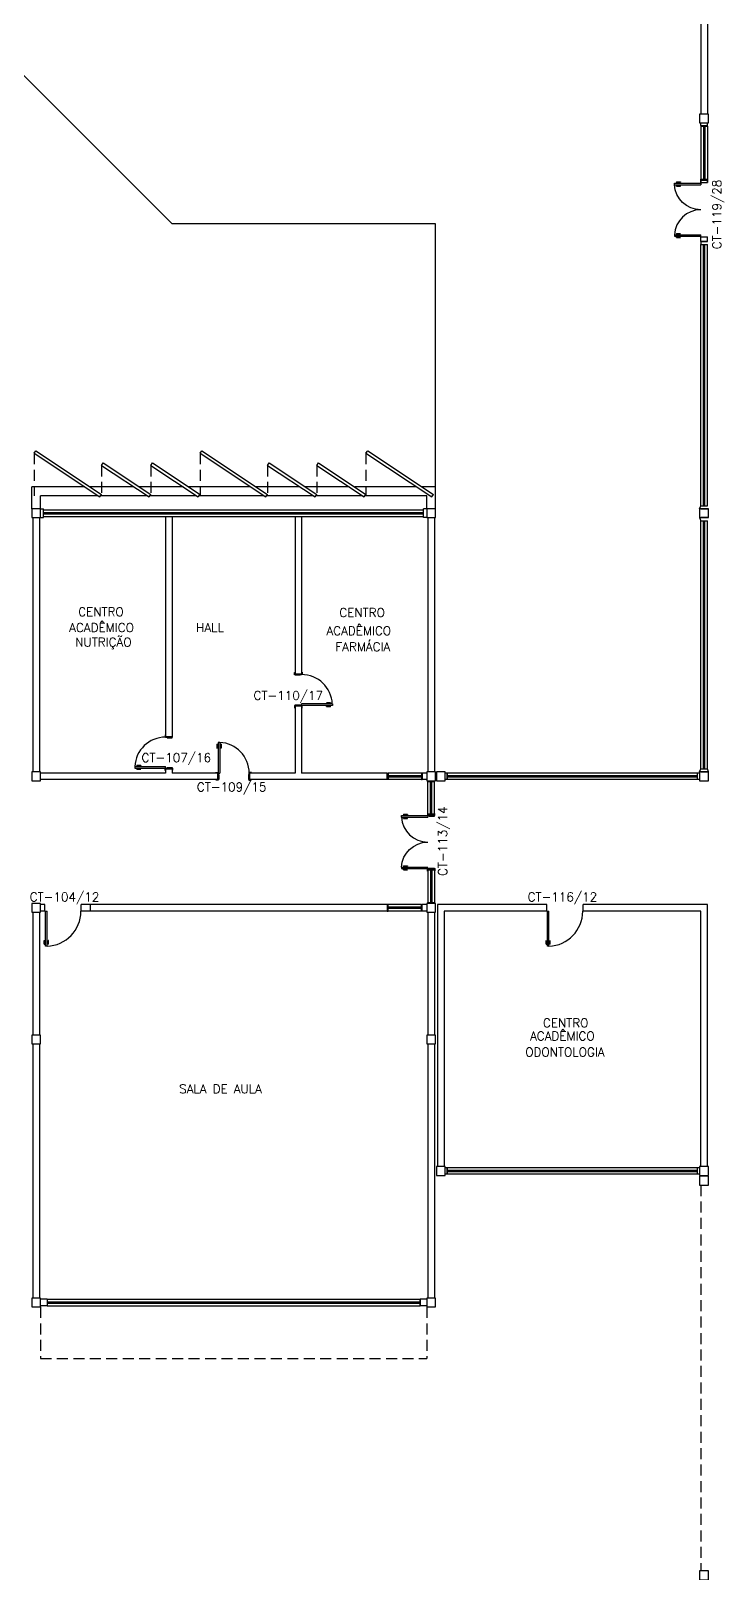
# Model space of a CAD drawing. Header units: millimetres. Extents: x 2069 to 2250, y 1124 to 1284.
# Drawn here: x 2178.63 to 2194.43, y 1218.35 to 1253.52 of the extents above; entities that cross this region are included whole.
import ezdxf

# ---------------------------------------------------------------- set-up
doc = ezdxf.new("R2010")
doc.units = ezdxf.units.MM
doc.linetypes.add('HIDDEN', pattern=[0.375, 0.25, -0.125])
for name, color, linetype in [('ALV', 2, 'Continuous'), ('DIV', 2, 'Continuous'), ('ENDEREÇO', 2, 'Continuous'), ('JANELA', 1, 'Continuous'), ('MACANETA', 1, 'Continuous'), ('MARCO', 2, 'Continuous'), ('PAVIMENTO', 1, 'Continuous'), ('PILARES', 3, 'Continuous'), ('PORTA', 2, 'Continuous'), ('PROJ', 1, 'HIDDEN'), ('TEXTO', 2, 'Continuous')]:
    doc.layers.add(name, color=color, linetype=linetype)
doc.styles.add('UNB-100', font='simplex.shx', dxfattribs={"height": 0.2})

# ---------------------------------------------------------------- blocks, each defined once
blk = doc.blocks.new('PL')
for p, q in [((0.25, 0.25), (0.25, 0.45)), ((0.25, 0.45), (0.45, 0.45)), ((0.45, 0.45), (0.45, 0.25)), ((0.45, 0.25), (0.25, 0.25))]:
    blk.add_line(p, q)
blk = doc.blocks.new('BRISEB')
at = {"layer": 'ALV'}
for p, q in [((-0.047, 1.266), (-0.009, 1.324)), ((-0.047, 1.266), (1.452, 0.271)), ((-0.009, 1.324), (1.491, 0.329)), ((3.735, 1.266), (3.774, 1.324)), ((3.735, 1.266), (5.235, 0.271)), ((3.774, 1.324), (5.273, 0.329)), ((7.517, 1.266), (7.556, 1.324)), ((7.517, 1.266), (9.017, 0.271)), ((7.556, 1.324), (9.055, 0.329)), ((1.491, 0.99), (1.53, 1.048)), ((1.491, 0.99), (2.574, 0.271)), ((1.53, 1.048), (2.613, 0.329)), ((2.613, 0.99), (2.652, 1.048)), ((2.613, 0.99), (3.696, 0.271)), ((2.652, 1.048), (3.735, 0.329)), ((5.273, 0.99), (5.312, 1.048)), ((5.273, 0.99), (6.357, 0.271)), ((5.312, 1.048), (6.395, 0.329)), ((6.395, 0.99), (6.434, 1.048)), ((6.395, 0.99), (7.478, 0.271)), ((6.434, 1.048), (7.517, 0.329)), ((1.452, 0.271), (1.491, 0.329)), ((2.574, 0.271), (2.613, 0.329)), ((3.696, 0.271), (3.735, 0.329)), ((5.235, 0.271), (5.273, 0.329)), ((6.357, 0.271), (6.395, 0.329)), ((7.478, 0.271), (7.517, 0.329)), ((9.017, 0.271), (9.055, 0.329))]:
    blk.add_line(p, q, dxfattribs=at)
at = {"layer": 'PAVIMENTO'}
for p, q in [((1.107, 0.5), (-0.1, 0.5)), ((-0.1, 0), (-0.1, 0.5)), ((2.229, 0.5), (1.234, 0.5)), ((3.351, 0.5), (2.356, 0.5)), ((4.889, 0.5), (3.477, 0.5)), ((6.011, 0.5), (5.016, 0.5)), ((7.133, 0.5), (6.138, 0.5)), ((8.671, 0.5), (7.26, 0.5)), ((9.1, 0.5), (8.798, 0.5)), ((9.1, 0), (9.1, 0.5)), ((1.408, 0.3), (0.1, 0.3)), ((0.1, 0), (0.1, 0.3)), ((2.53, 0.3), (1.472, 0.3)), ((3.652, 0.3), (2.594, 0.3)), ((5.191, 0.3), (3.716, 0.3)), ((6.313, 0.3), (5.254, 0.3)), ((7.435, 0.3), (6.376, 0.3)), ((8.9, 0.3), (7.498, 0.3)), ((8.9, 0), (8.9, 0.3))]:
    blk.add_line(p, q, dxfattribs=at)
at = {"layer": 'PROJ', "linetype": 'HIDDEN'}
for p, q in [((-0.047, 1.266), (-0.047, 0.3)), ((3.735, 1.266), (3.735, 0.3)), ((7.517, 1.266), (7.517, 0.3)), ((1.491, 0.99), (1.491, 0.3)), ((2.613, 0.99), (2.613, 0.3)), ((5.273, 0.99), (5.273, 0.3)), ((6.395, 0.99), (6.395, 0.3))]:
    blk.add_line(p, q, dxfattribs=at)
blk = doc.blocks.new('DOOR-70')
at = {"layer": 'MACANETA', "color": 1}
for p, q in [((-0.08, -0.655), (-0.08, -0.565)), ((-0.08, -0.565), (-0.075, -0.565)), ((-0.08, -0.655), (-0.053, -0.655)), ((-0.075, -0.655), (-0.075, -0.565)), ((-0.075, -0.635), (-0.053, -0.635)), ((-0.053, -0.628), (-0.05, -0.628)), ((-0.053, -0.663), (-0.053, -0.628)), ((-0.053, -0.663), (-0.05, -0.663)), ((-0.012, -0.628), (-0.015, -0.628)), ((-0.012, -0.663), (-0.015, -0.663)), ((-0.012, -0.663), (-0.012, -0.628)), ((0.01, -0.635), (-0.012, -0.635)), ((0.015, -0.655), (-0.012, -0.655)), ((0.01, -0.655), (0.01, -0.565)), ((0.015, -0.565), (0.01, -0.565)), ((0.015, -0.655), (0.015, -0.565))]:
    blk.add_line(p, q, dxfattribs=at)
at = {"layer": 'PORTA'}
for p, q in [((-0.05, -0.7), (-0.05, 0)), ((-0.015, 0), (-0.05, 0)), ((-0.015, -0.7), (-0.015, 0)), ((-0.05, -0.7), (-0.015, -0.7))]:
    blk.add_line(p, q, dxfattribs=at)
at = {"layer": 'PORTA', "color": 1}
blk.add_arc((-0.02, 0), 0.7, 180, 267.5437, dxfattribs=at)
blk = doc.blocks.new('DOOR70')
at = {"layer": 'MACANETA', "color": 1}
for p, q in [((-0.015, -0.565), (-0.01, -0.565)), ((-0.015, -0.655), (-0.015, -0.565)), ((-0.015, -0.655), (0.012, -0.655)), ((-0.01, -0.655), (-0.01, -0.565)), ((-0.01, -0.635), (0.012, -0.635)), ((0.012, -0.663), (0.012, -0.628)), ((0.012, -0.628), (0.015, -0.628)), ((0.012, -0.663), (0.015, -0.663)), ((0.053, -0.628), (0.05, -0.628)), ((0.053, -0.663), (0.05, -0.663)), ((0.053, -0.663), (0.053, -0.628)), ((0.075, -0.635), (0.053, -0.635)), ((0.08, -0.655), (0.053, -0.655)), ((0.08, -0.565), (0.075, -0.565)), ((0.075, -0.655), (0.075, -0.565)), ((0.08, -0.655), (0.08, -0.565))]:
    blk.add_line(p, q, dxfattribs=at)
at = {"layer": 'PORTA'}
for p, q in [((0.015, -0.7), (0.015, 0)), ((0.015, 0), (0.05, 0)), ((0.05, -0.7), (0.05, 0)), ((0.05, -0.7), (0.015, -0.7))]:
    blk.add_line(p, q, dxfattribs=at)
at = {"layer": 'PORTA', "color": 1}
blk.add_arc((0.02, 0), 0.7, 272.4563, 0, dxfattribs=at)
blk = doc.blocks.new('DOOR60')
at = {"layer": 'MACANETA', "color": 1}
for p, q in [((-0.015, -0.465), (-0.01, -0.465)), ((-0.015, -0.555), (-0.015, -0.465)), ((-0.015, -0.555), (0.012, -0.555)), ((-0.01, -0.555), (-0.01, -0.465)), ((-0.01, -0.535), (0.012, -0.535)), ((0.012, -0.563), (0.012, -0.528)), ((0.012, -0.528), (0.015, -0.528)), ((0.012, -0.563), (0.015, -0.563)), ((0.053, -0.528), (0.05, -0.528)), ((0.053, -0.563), (0.05, -0.563)), ((0.053, -0.563), (0.053, -0.528)), ((0.075, -0.535), (0.053, -0.535)), ((0.08, -0.555), (0.053, -0.555)), ((0.08, -0.465), (0.075, -0.465)), ((0.075, -0.555), (0.075, -0.465)), ((0.08, -0.555), (0.08, -0.465))]:
    blk.add_line(p, q, dxfattribs=at)
at = {"layer": 'PORTA'}
for p, q in [((0.015, -0.6), (0.015, 0)), ((0.015, 0), (0.05, 0)), ((0.05, -0.6), (0.05, 0)), ((0.05, -0.6), (0.015, -0.6))]:
    blk.add_line(p, q, dxfattribs=at)
at = {"layer": 'PORTA', "color": 1}
blk.add_arc((0.02, 0), 0.6, 272.866, 0, dxfattribs=at)
blk = doc.blocks.new('DOOR80')
at = {"layer": 'MACANETA', "color": 1}
for p, q in [((-0.015, -0.665), (-0.01, -0.665)), ((-0.015, -0.755), (-0.015, -0.665)), ((-0.01, -0.755), (-0.01, -0.665)), ((0.08, -0.665), (0.075, -0.665)), ((0.075, -0.755), (0.075, -0.665)), ((0.08, -0.755), (0.08, -0.665)), ((-0.015, -0.755), (0.012, -0.755)), ((-0.01, -0.735), (0.012, -0.735)), ((0.012, -0.763), (0.012, -0.728)), ((0.012, -0.728), (0.015, -0.728)), ((0.012, -0.763), (0.015, -0.763)), ((0.053, -0.728), (0.05, -0.728)), ((0.053, -0.763), (0.05, -0.763)), ((0.053, -0.763), (0.053, -0.728)), ((0.075, -0.735), (0.053, -0.735)), ((0.08, -0.755), (0.053, -0.755))]:
    blk.add_line(p, q, dxfattribs=at)
at = {"layer": 'PORTA'}
for p, q in [((0.015, -0.8), (0.015, 0)), ((0.015, 0), (0.05, 0)), ((0.05, -0.8), (0.05, 0)), ((0.05, -0.8), (0.015, -0.8))]:
    blk.add_line(p, q, dxfattribs=at)
at = {"layer": 'PORTA', "color": 1}
blk.add_arc((0.02, 0), 0.8, 272.1491, 0, dxfattribs=at)
blk = doc.blocks.new('DOOR-60')
at = {"layer": 'MACANETA', "color": 1}
for p, q in [((-0.08, -0.555), (-0.08, -0.465)), ((-0.08, -0.465), (-0.075, -0.465)), ((-0.08, -0.555), (-0.053, -0.555)), ((-0.075, -0.555), (-0.075, -0.465)), ((-0.075, -0.535), (-0.053, -0.535)), ((-0.053, -0.528), (-0.05, -0.528)), ((-0.053, -0.563), (-0.053, -0.528)), ((-0.053, -0.563), (-0.05, -0.563)), ((-0.012, -0.528), (-0.015, -0.528)), ((-0.012, -0.563), (-0.015, -0.563)), ((-0.012, -0.563), (-0.012, -0.528)), ((0.01, -0.535), (-0.012, -0.535)), ((0.015, -0.555), (-0.012, -0.555)), ((0.01, -0.555), (0.01, -0.465)), ((0.015, -0.465), (0.01, -0.465)), ((0.015, -0.555), (0.015, -0.465))]:
    blk.add_line(p, q, dxfattribs=at)
at = {"layer": 'PORTA'}
for p, q in [((-0.05, -0.6), (-0.05, 0)), ((-0.015, 0), (-0.05, 0)), ((-0.015, -0.6), (-0.015, 0)), ((-0.05, -0.6), (-0.015, -0.6))]:
    blk.add_line(p, q, dxfattribs=at)
at = {"layer": 'PORTA', "color": 1}
blk.add_arc((-0.02, 0), 0.6, 180, 267.134, dxfattribs=at)

msp = doc.modelspace()

# ---------------------------------------------------------------- linework, layer by layer
at = {"layer": 'ALV'}
for p, q in [((2193.89825, 1260.42312), (2193.89825, 1251.62312)), ((2194.04825, 1260.42312), (2194.04825, 1251.62312)), ((2193.89825, 1251.36812), (2193.89825, 1251.42312)), ((2193.89825, 1251.36812), (2194.04825, 1251.36812)), ((2194.04825, 1251.36812), (2194.04825, 1251.42312)), ((2193.89825, 1250.16313), (2193.89825, 1250.06313)), ((2193.89825, 1250.11812), (2194.04825, 1250.11812)), ((2193.89825, 1250.06313), (2193.89825, 1250.10813)), ((2193.89825, 1250.06313), (2194.04825, 1250.06313)), ((2194.04825, 1250.16313), (2194.04825, 1250.06313)), ((2194.04825, 1250.06313), (2194.04825, 1250.11812)), ((2193.89825, 1248.72312), (2193.89825, 1248.82312)), ((2193.89825, 1248.82312), (2194.04825, 1248.82312)), ((2194.04825, 1248.72312), (2193.89825, 1248.72312)), ((2193.89825, 1248.72312), (2194.04825, 1248.72312)), ((2194.04825, 1248.72312), (2194.04825, 1248.82312)), ((2178.85325, 1242.44812), (2178.85325, 1242.59812)), ((2187.65325, 1242.59812), (2187.65325, 1242.44812)), ((2193.89825, 1242.62312), (2194.04825, 1242.62312)), ((2178.67825, 1242.42312), (2178.67825, 1236.62312)), ((2178.82825, 1242.42312), (2178.82825, 1236.62312)), ((2181.70325, 1242.44812), (2181.70325, 1237.42812)), ((2181.85325, 1242.44812), (2181.85325, 1237.42812)), ((2184.65325, 1242.44812), (2184.65325, 1238.85312)), ((2184.80325, 1242.44812), (2184.80325, 1238.85312)), ((2187.67825, 1242.42312), (2187.67825, 1236.62312)), ((2187.82825, 1242.42312), (2187.82825, 1236.62312)), ((2194.04825, 1242.42312), (2193.89825, 1242.42312)), ((2184.80325, 1238.85312), (2184.65325, 1238.85312)), ((2184.65325, 1238.12312), (2184.65325, 1236.59812)), ((2184.80325, 1238.12312), (2184.65325, 1238.12312)), ((2184.80325, 1238.12312), (2184.80325, 1236.59812)), ((2181.70325, 1237.42812), (2181.85325, 1237.42812)), ((2181.70325, 1236.59812), (2178.85325, 1236.59812)), ((2181.70325, 1236.69812), (2181.70325, 1236.59812)), ((2181.70325, 1236.69812), (2181.85325, 1236.69812)), ((2181.85325, 1236.69812), (2181.85325, 1236.59812)), ((2182.88825, 1236.59812), (2181.85325, 1236.59812)), ((2182.88825, 1236.59812), (2182.88825, 1236.44812)), ((2183.61825, 1236.59812), (2183.61825, 1236.44812)), ((2184.65325, 1236.59812), (2183.61825, 1236.59812)), ((2186.75325, 1236.59812), (2184.80325, 1236.59812)), ((2186.75325, 1236.44812), (2186.75325, 1236.59812)), ((2187.55325, 1236.59812), (2187.55325, 1236.44812)), ((2187.65325, 1236.59812), (2187.55325, 1236.59812)), ((2188.12337, 1236.59812), (2188.07325, 1236.59812)), ((2188.12337, 1236.59812), (2188.12337, 1236.44812)), ((2193.82337, 1236.44812), (2193.82337, 1236.59812)), ((2193.8735, 1236.59812), (2193.82337, 1236.59812)), ((2193.89825, 1236.62312), (2194.04825, 1236.62312)), ((2182.88825, 1236.44812), (2178.85325, 1236.44812)), ((2178.95325, 1236.44812), (2178.85325, 1236.44812)), ((2186.75325, 1236.44812), (2183.61825, 1236.44812)), ((2187.65325, 1236.44812), (2187.55325, 1236.44812)), ((2188.12337, 1236.44812), (2188.07325, 1236.44812)), ((2193.8735, 1236.44812), (2193.82337, 1236.44812)), ((2187.67825, 1235.64312), (2187.82825, 1235.64312)), ((2187.82825, 1235.64312), (2187.67825, 1235.64312)), ((2187.67825, 1234.40311), (2187.82825, 1234.40311)), ((2187.82825, 1234.40311), (2187.67825, 1234.40311)), ((2178.67825, 1233.42312), (2178.67825, 1230.62312)), ((2178.82825, 1233.42312), (2178.82825, 1230.62312)), ((2178.95325, 1233.59812), (2178.85325, 1233.59812)), ((2178.87325, 1233.59812), (2178.85325, 1233.59812)), ((2178.95325, 1233.44812), (2178.85325, 1233.44812)), ((2178.87325, 1233.44812), (2178.85325, 1233.44812)), ((2178.95325, 1233.44812), (2178.95325, 1233.59812)), ((2186.75325, 1233.59812), (2179.78325, 1233.59812)), ((2179.78325, 1233.44812), (2179.78325, 1233.59812)), ((2186.75325, 1233.44812), (2179.78325, 1233.44812)), ((2179.99325, 1233.44812), (2179.99325, 1233.59812)), ((2186.75325, 1233.59812), (2186.75325, 1233.44812)), ((2187.55325, 1233.44812), (2187.55325, 1233.59812)), ((2187.65325, 1233.59812), (2187.55325, 1233.59812)), ((2187.65325, 1233.44812), (2187.55325, 1233.44812)), ((2187.67825, 1233.42312), (2187.67825, 1230.62312)), ((2187.82825, 1233.42312), (2187.82825, 1230.62312)), ((2190.38825, 1233.59812), (2187.89825, 1233.59812)), ((2187.89825, 1233.59812), (2187.89825, 1227.62312)), ((2190.38825, 1233.44812), (2188.04825, 1233.44812)), ((2188.04825, 1233.44812), (2188.04825, 1227.62312)), ((2190.38825, 1233.44812), (2190.38825, 1233.59812)), ((2194.04825, 1233.59812), (2191.21825, 1233.59812)), ((2191.21825, 1233.44812), (2191.21825, 1233.59812)), ((2193.89825, 1233.44812), (2191.21825, 1233.44812)), ((2193.89825, 1227.62312), (2193.89825, 1233.44812)), ((2194.04825, 1227.62312), (2194.04825, 1233.59812)), ((2178.67825, 1230.42312), (2178.67825, 1224.62312)), ((2178.82825, 1230.42312), (2178.82825, 1224.62312)), ((2187.67825, 1230.42312), (2187.67825, 1224.62312)), ((2187.82825, 1230.42312), (2187.82825, 1224.62312)), ((2188.12325, 1227.59812), (2188.07325, 1227.59812)), ((2188.12325, 1227.44812), (2188.07325, 1227.44812)), ((2188.12325, 1227.59812), (2188.12325, 1227.44812)), ((2193.82325, 1227.44812), (2193.82325, 1227.59812)), ((2193.87325, 1227.59812), (2193.82325, 1227.59812)), ((2193.87325, 1227.44812), (2193.82325, 1227.44812)), ((2179.00325, 1224.59812), (2178.85325, 1224.59812)), ((2179.00325, 1224.44812), (2178.85325, 1224.44812)), ((2179.00325, 1224.59812), (2179.00325, 1224.44812)), ((2187.50325, 1224.44812), (2187.50325, 1224.59812)), ((2187.65325, 1224.59812), (2187.50325, 1224.59812)), ((2187.65325, 1224.44812), (2187.50325, 1224.44812))]:
    msp.add_line(p, q, dxfattribs=at)
at = {"layer": 'JANELA', "color": 3}
for p, q in [((2193.89825, 1251.36812), (2193.89825, 1251.34812)), ((2194.04825, 1251.34812), (2194.04825, 1251.36812)), ((2193.89825, 1251.34812), (2194.04825, 1251.34812)), ((2193.89825, 1250.13812), (2194.04825, 1250.13812)), ((2193.89825, 1250.10813), (2193.89825, 1250.13812)), ((2194.04825, 1250.13812), (2194.04825, 1250.11812)), ((2193.89825, 1248.72312), (2193.89825, 1248.65312)), ((2193.89825, 1248.65312), (2194.04825, 1248.65312)), ((2194.04825, 1248.65312), (2194.04825, 1248.65312)), ((2178.85325, 1242.62312), (2178.92325, 1242.62312)), ((2178.92325, 1242.42312), (2178.92325, 1242.62312)), ((2178.92325, 1242.59812), (2178.92325, 1242.59812)), ((2187.65325, 1242.62312), (2187.58325, 1242.62312)), ((2187.58325, 1242.42312), (2187.58325, 1242.62312)), ((2187.58325, 1242.59812), (2187.58325, 1242.59812)), ((2193.87325, 1242.62312), (2193.89825, 1242.69312)), ((2193.89825, 1242.69312), (2194.04825, 1242.69312)), ((2194.04825, 1242.69312), (2194.04825, 1242.69312)), ((2178.85325, 1242.42312), (2178.92325, 1242.42312)), ((2187.65325, 1242.42312), (2187.58325, 1242.42312)), ((2193.87325, 1242.42312), (2193.89825, 1242.35312)), ((2193.89825, 1242.35312), (2194.04825, 1242.35312)), ((2194.04825, 1242.35312), (2194.04825, 1242.35312)), ((2186.75325, 1236.59812), (2186.77325, 1236.59812)), ((2186.77325, 1236.59812), (2186.77325, 1236.44812)), ((2187.53325, 1236.59812), (2187.53325, 1236.44812)), ((2187.55325, 1236.59812), (2187.53325, 1236.59812)), ((2188.12337, 1236.59812), (2188.12337, 1236.59812)), ((2188.12337, 1236.44812), (2188.12337, 1236.59812)), ((2193.82337, 1236.59812), (2193.82337, 1236.59812)), ((2193.82337, 1236.44812), (2193.82337, 1236.59812)), ((2193.87325, 1236.62312), (2193.89825, 1236.69312)), ((2193.89825, 1236.69312), (2194.04825, 1236.69312)), ((2194.07325, 1236.62312), (2194.04825, 1236.69312)), ((2194.04825, 1236.69312), (2194.04825, 1236.69312)), ((2186.77325, 1236.44812), (2186.75325, 1236.44812)), ((2187.53325, 1236.44812), (2187.55325, 1236.44812)), ((2187.67825, 1236.42312), (2187.67825, 1236.40312)), ((2187.67825, 1236.40312), (2187.82825, 1236.40312)), ((2187.82825, 1236.40312), (2187.82825, 1236.42312)), ((2188.12337, 1236.44812), (2188.12337, 1236.44812)), ((2193.82337, 1236.44812), (2193.82337, 1236.44812)), ((2187.82825, 1235.66312), (2187.67825, 1235.66312)), ((2187.67825, 1235.66312), (2187.67825, 1235.64312)), ((2187.82825, 1235.64312), (2187.82825, 1235.66312)), ((2187.67825, 1234.38311), (2187.67825, 1234.40311)), ((2187.82825, 1234.38311), (2187.67825, 1234.38311)), ((2187.82825, 1234.40311), (2187.82825, 1234.38311)), ((2186.77325, 1233.59812), (2186.75325, 1233.59812)), ((2186.75325, 1233.44812), (2186.77325, 1233.44812)), ((2186.77325, 1233.44812), (2186.77325, 1233.59812)), ((2187.53325, 1233.59812), (2187.55325, 1233.59812)), ((2187.53325, 1233.44812), (2187.53325, 1233.59812)), ((2187.55325, 1233.44812), (2187.53325, 1233.44812)), ((2187.67825, 1233.62312), (2187.67825, 1233.64312)), ((2187.67825, 1233.64312), (2187.82825, 1233.64312)), ((2187.82825, 1233.62312), (2187.82825, 1233.64312)), ((2188.12325, 1227.59812), (2188.12325, 1227.59812)), ((2188.12325, 1227.44812), (2188.12325, 1227.59812)), ((2188.12325, 1227.44812), (2188.12325, 1227.44812)), ((2193.82325, 1227.59812), (2193.82325, 1227.59812)), ((2193.82325, 1227.44812), (2193.82325, 1227.59812)), ((2193.82325, 1227.44812), (2193.82325, 1227.44812)), ((2179.00325, 1224.59812), (2179.00325, 1224.44812)), ((2179.00325, 1224.59812), (2179.00325, 1224.59812)), ((2179.00325, 1224.44812), (2179.00325, 1224.44812)), ((2187.50325, 1224.59812), (2187.50325, 1224.44812)), ((2187.50325, 1224.59812), (2187.50325, 1224.59812)), ((2187.50325, 1224.44812), (2187.50325, 1224.44812))]:
    msp.add_line(p, q, dxfattribs=at)
at = {"layer": 'JANELA'}
for p, q in [((2193.89825, 1251.34812), (2193.89825, 1250.13812)), ((2193.95825, 1251.34812), (2193.95825, 1250.13812)), ((2193.98825, 1251.34812), (2193.98825, 1250.13812)), ((2194.04825, 1251.34812), (2194.04825, 1250.13812)), ((2193.89825, 1242.69312), (2193.89825, 1248.65312)), ((2193.95825, 1242.69312), (2193.95825, 1248.65312)), ((2193.98825, 1242.69312), (2193.98825, 1248.65312)), ((2194.04825, 1242.69312), (2194.04825, 1248.65312)), ((2178.92325, 1242.59812), (2187.58325, 1242.59812)), ((2178.92325, 1242.53812), (2187.58325, 1242.53812)), ((2178.92325, 1242.50812), (2187.58325, 1242.50812)), ((2178.92325, 1242.44812), (2187.58325, 1242.44812)), ((2193.89825, 1236.69312), (2193.89825, 1242.35312)), ((2193.95825, 1236.69312), (2193.95825, 1242.35312)), ((2193.98825, 1236.69312), (2193.98825, 1242.35312)), ((2194.04825, 1236.69312), (2194.04825, 1242.35312)), ((2187.53325, 1236.59812), (2186.77325, 1236.59812)), ((2193.82337, 1236.59812), (2188.12337, 1236.59812)), ((2187.53325, 1236.53812), (2186.77325, 1236.53812)), ((2187.53325, 1236.50812), (2186.77325, 1236.50812)), ((2187.53325, 1236.44812), (2186.77325, 1236.44812)), ((2187.67825, 1235.66312), (2187.67825, 1236.40312)), ((2187.73825, 1235.66312), (2187.73825, 1236.40312)), ((2187.76825, 1235.66312), (2187.76825, 1236.40312)), ((2187.82825, 1235.66312), (2187.82825, 1236.40312)), ((2193.82337, 1236.44812), (2188.12337, 1236.44812)), ((2193.80337, 1236.53812), (2188.14337, 1236.53812)), ((2193.80337, 1236.50812), (2188.14337, 1236.50812)), ((2187.67825, 1234.38311), (2187.67825, 1233.64312)), ((2187.73825, 1234.38311), (2187.73825, 1233.64312)), ((2187.76825, 1234.38311), (2187.76825, 1233.64312)), ((2187.82825, 1234.38311), (2187.82825, 1233.64312)), ((2187.53325, 1233.59812), (2186.77325, 1233.59812)), ((2187.53325, 1233.53812), (2186.77325, 1233.53812)), ((2187.53325, 1233.50812), (2186.77325, 1233.50812)), ((2187.53325, 1233.44812), (2186.77325, 1233.44812)), ((2193.82325, 1227.59812), (2188.12325, 1227.59812)), ((2193.82325, 1227.44812), (2188.12325, 1227.44812)), ((2193.80325, 1227.53812), (2188.14325, 1227.53812)), ((2193.80325, 1227.50812), (2188.14325, 1227.50812)), ((2179.00325, 1224.59812), (2187.50325, 1224.59812)), ((2179.00325, 1224.44812), (2187.50325, 1224.44812)), ((2179.02325, 1224.53812), (2187.48325, 1224.53812)), ((2179.02325, 1224.50812), (2187.48325, 1224.50812))]:
    msp.add_line(p, q, dxfattribs=at)
at = {"layer": 'MARCO'}
for p, q in [((2184.64325, 1238.88812), (2184.65325, 1238.88812)), ((2184.64325, 1238.83812), (2184.64325, 1238.88812)), ((2184.65325, 1238.83812), (2184.64325, 1238.83812)), ((2184.65325, 1238.85312), (2184.65325, 1238.83812)), ((2184.65325, 1238.82812), (2184.65325, 1238.83812)), ((2184.76825, 1238.82812), (2184.65325, 1238.82812)), ((2184.76825, 1238.83812), (2184.76825, 1238.82812)), ((2184.80325, 1238.83812), (2184.76825, 1238.83812)), ((2184.80325, 1238.89812), (2184.81325, 1238.89812)), ((2184.80325, 1238.85312), (2184.80325, 1238.84812)), ((2184.80325, 1238.84812), (2184.80325, 1238.83812)), ((2184.81325, 1238.84812), (2184.80325, 1238.84812)), ((2184.81325, 1238.89812), (2184.81325, 1238.84812)), ((2184.64325, 1238.13812), (2184.64325, 1238.08812)), ((2184.65325, 1238.13812), (2184.64325, 1238.13812)), ((2184.64325, 1238.08812), (2184.65325, 1238.08812)), ((2184.65325, 1238.14812), (2184.65325, 1238.13812)), ((2184.76825, 1238.14812), (2184.65325, 1238.14812)), ((2184.65325, 1238.12312), (2184.65325, 1238.13812)), ((2184.76825, 1238.13812), (2184.76825, 1238.14812)), ((2184.80325, 1238.13812), (2184.76825, 1238.13812)), ((2184.80325, 1238.12812), (2184.80325, 1238.13812)), ((2184.80325, 1238.12312), (2184.80325, 1238.12812)), ((2184.81325, 1238.12812), (2184.80325, 1238.12812)), ((2184.80325, 1238.07812), (2184.81325, 1238.07812)), ((2184.81325, 1238.07812), (2184.81325, 1238.12812)), ((2181.69325, 1237.47312), (2181.69325, 1237.42312)), ((2181.70325, 1237.47312), (2181.69325, 1237.47312)), ((2181.69325, 1237.42312), (2181.70325, 1237.42312)), ((2181.70325, 1237.42812), (2181.70325, 1237.42312)), ((2181.70325, 1237.42312), (2181.70325, 1237.41312)), ((2181.70325, 1237.41312), (2181.73825, 1237.41312)), ((2181.73825, 1237.41312), (2181.73825, 1237.40312)), ((2181.73825, 1237.40312), (2181.85325, 1237.40312)), ((2181.86325, 1237.46312), (2181.85325, 1237.46312)), ((2181.85325, 1237.42812), (2181.85325, 1237.41312)), ((2181.85325, 1237.41312), (2181.86325, 1237.41312)), ((2181.85325, 1237.40312), (2181.85325, 1237.41312)), ((2181.86325, 1237.41312), (2181.86325, 1237.46312)), ((2181.69325, 1236.70312), (2181.70325, 1236.70312)), ((2181.69325, 1236.65312), (2181.69325, 1236.70312)), ((2181.70325, 1236.71312), (2181.73825, 1236.71312)), ((2181.70325, 1236.70312), (2181.70325, 1236.71312)), ((2181.70325, 1236.69812), (2181.70325, 1236.70312)), ((2181.73825, 1236.72312), (2181.85325, 1236.72312)), ((2181.73825, 1236.71312), (2181.73825, 1236.72312)), ((2181.85325, 1236.72312), (2181.85325, 1236.71312)), ((2181.85325, 1236.69812), (2181.85325, 1236.71312)), ((2181.85325, 1236.71312), (2181.86325, 1236.71312)), ((2181.86325, 1236.71312), (2181.86325, 1236.66312)), ((2182.84325, 1236.60812), (2182.89325, 1236.60812)), ((2182.84325, 1236.59812), (2182.84325, 1236.60812)), ((2182.88825, 1236.59812), (2182.89325, 1236.59812)), ((2182.89325, 1236.60812), (2182.89325, 1236.59812)), ((2182.89325, 1236.59812), (2182.90325, 1236.59812)), ((2182.90325, 1236.59812), (2182.90325, 1236.56312)), ((2183.60325, 1236.59812), (2183.60325, 1236.56312)), ((2183.61325, 1236.59812), (2183.60325, 1236.59812)), ((2183.61325, 1236.60812), (2183.61325, 1236.59812)), ((2183.66325, 1236.60812), (2183.61325, 1236.60812)), ((2183.61825, 1236.59812), (2183.61325, 1236.59812)), ((2183.66325, 1236.59812), (2183.66325, 1236.60812)), ((2182.85325, 1236.43812), (2182.85325, 1236.44812)), ((2182.90325, 1236.43812), (2182.85325, 1236.43812)), ((2182.88825, 1236.44812), (2182.90325, 1236.44812)), ((2182.90325, 1236.56312), (2182.91325, 1236.56312)), ((2182.90325, 1236.44812), (2182.90325, 1236.43812)), ((2182.91325, 1236.44812), (2182.90325, 1236.44812)), ((2182.91325, 1236.56312), (2182.91325, 1236.44812)), ((2183.59325, 1236.56312), (2183.59325, 1236.44812)), ((2183.60325, 1236.56312), (2183.59325, 1236.56312)), ((2183.59325, 1236.44812), (2183.60325, 1236.44812)), ((2183.61825, 1236.44812), (2183.60325, 1236.44812)), ((2183.60325, 1236.44812), (2183.60325, 1236.43812)), ((2183.60325, 1236.43812), (2183.65325, 1236.43812)), ((2183.65325, 1236.43812), (2183.65325, 1236.44812)), ((2187.67825, 1235.68812), (2187.66825, 1235.68812)), ((2187.66825, 1235.68812), (2187.66825, 1235.63812)), ((2187.66825, 1235.63812), (2187.67825, 1235.63812)), ((2187.67825, 1235.64312), (2187.67825, 1235.63812)), ((2187.67825, 1235.63812), (2187.67825, 1235.62812)), ((2187.67825, 1235.62812), (2187.71325, 1235.62812)), ((2187.71325, 1235.62812), (2187.71325, 1235.61812)), ((2187.71325, 1235.61812), (2187.82825, 1235.61812)), ((2187.83825, 1235.67812), (2187.82825, 1235.67812)), ((2187.82825, 1235.64312), (2187.82825, 1235.62812)), ((2187.82825, 1235.61812), (2187.82825, 1235.62812)), ((2187.82825, 1235.62812), (2187.83825, 1235.62812)), ((2187.83825, 1235.62812), (2187.83825, 1235.67812)), ((2187.66825, 1234.40811), (2187.67825, 1234.40811)), ((2187.66825, 1234.35811), (2187.66825, 1234.40811)), ((2187.67825, 1234.35811), (2187.66825, 1234.35811)), ((2187.67825, 1234.41811), (2187.71325, 1234.41811)), ((2187.67825, 1234.40811), (2187.67825, 1234.41811)), ((2187.67825, 1234.40311), (2187.67825, 1234.40811)), ((2187.71325, 1234.42811), (2187.82825, 1234.42811)), ((2187.71325, 1234.41811), (2187.71325, 1234.42811)), ((2187.82825, 1234.42811), (2187.82825, 1234.41811)), ((2187.82825, 1234.40311), (2187.82825, 1234.41811)), ((2187.82825, 1234.41811), (2187.83825, 1234.41811)), ((2187.83825, 1234.36811), (2187.82825, 1234.36811)), ((2187.83825, 1234.41811), (2187.83825, 1234.36811))]:
    msp.add_line(p, q, dxfattribs=at)
at = {"layer": 'PAVIMENTO'}
for p, q in [((2181.85325, 1249.12312), (2172.30731, 1258.66906)), ((2187.85325, 1249.12312), (2181.85325, 1249.12312)), ((2187.85325, 1243.12312), (2187.85325, 1249.12312))]:
    msp.add_line(p, q, dxfattribs=at)
at = {"layer": 'PROJ'}
for p, q in [((2193.89825, 1227.20312), (2193.89825, 1218.40312)), ((2178.85301, 1224.42312), (2178.85301, 1223.24812)), ((2187.65301, 1224.42312), (2187.65301, 1223.24812)), ((2178.85301, 1223.24812), (2187.65301, 1223.24812))]:
    msp.add_line(p, q, dxfattribs=at)

# ---------------------------------------------------------------- block references
at = {"layer": 'DIV'}
msp.add_blockref('BRISEB', (2178.75325, 1242.62312), dxfattribs=at)
msp.add_blockref('BRISEB', (2178.75325, 1242.62312), dxfattribs=at)
msp.add_blockref('BRISEB', (2178.75325, 1242.62312), dxfattribs=at)
at = {"layer": 'PILARES', "xscale": -1}
for p in [(2194.32325, 1251.17312), (2179.10325, 1242.17312), (2188.10325, 1242.17312), (2194.32325, 1242.17312), (2179.10325, 1236.17312), (2188.10325, 1236.17312), (2188.32325, 1236.17312), (2194.32325, 1236.17312), (2179.10325, 1233.17312), (2188.10325, 1233.17312), (2179.10325, 1230.17312), (2188.10325, 1230.17312), (2188.32325, 1227.17312), (2194.32325, 1227.17312), (2194.32325, 1226.95312), (2179.10325, 1224.17312), (2188.10325, 1224.17312), (2194.32325, 1217.95312)]:
    msp.add_blockref('PL', p, dxfattribs=at)
at = {"layer": 'PORTA', "xscale": -1}
for name, p, rotation in [('DOOR-60', (2193.89825, 1250.06313), 269.9999999974276), ('DOOR60', (2187.67825, 1234.40311), 269.9999999922829)]:
    msp.add_blockref(name, p, dxfattribs=dict(at, rotation=rotation))
at = {"layer": 'PORTA'}
for name, p, rotation in [('DOOR-60', (2193.89825, 1248.82312), 270.0000000025724), ('DOOR70', (2184.80325, 1238.12312), 90.00000000257235), ('DOOR-70', (2181.70325, 1236.69812), 270.0000000025724), ('DOOR-70', (2182.88825, 1236.59812), 180), ('DOOR60', (2187.67825, 1235.64312), 270.0000000077171)]:
    msp.add_blockref(name, p, dxfattribs=dict(at, rotation=rotation))
for p in [(2178.95325, 1233.44812), (2190.38825, 1233.44812)]:
    msp.add_blockref('DOOR80', p, dxfattribs=at)

# ---------------------------------------------------------------- texts
at = {"layer": 'ENDEREÇO', "style": 'UNB-100'}
for s, p in [('CT-119/28', (2194.36433, 1248.54264)), ('CT-113/14', (2188.11775, 1234.25142))]:
    msp.add_text(s, height=0.2, rotation=90, dxfattribs=at).set_placement(p)
for s, p in [('CT-110/17', (2183.70765, 1238.26754)), ('CT-107/16', (2181.15558, 1236.84902)), ('CT-109/15', (2182.41566, 1236.1796)), ('CT-104/12', (2178.60842, 1233.67264)), ('CT-116/12', (2189.95308, 1233.67264))]:
    msp.add_text(s, height=0.2, dxfattribs=at).set_placement(p)
at = {"layer": 'TEXTO', "style": 'UNB-100'}
for s, p in [('CENTRO', (2179.7125, 1240.17409)), ('CENTRO', (2185.66257, 1240.15798)), ('ACADÊMICO', (2179.50734, 1239.81551)), ('HALL', (2182.39839, 1239.81551)), ('ACADÊMICO', (2185.36786, 1239.7434)), ('NUTRIÇÃO', (2179.64332, 1239.48221)), ('FARMÁCIA', (2185.57334, 1239.37768)), ('CENTRO', (2190.30207, 1230.80093)), ('ACADÊMICO', (2190.00736, 1230.50222)), ('ODONTOLOGIA', (2189.89896, 1230.13649)), ('SALA DE AULA', (2182.01269, 1229.29519))]:
    msp.add_text(s, height=0.2, dxfattribs=at).set_placement(p)

doc.saveas('drawing.dxf')
